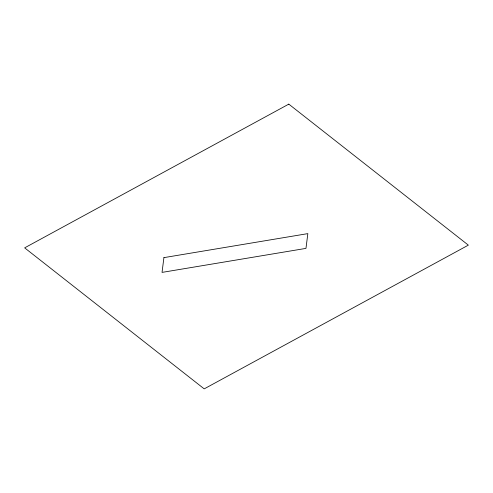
<?xml version="1.0" encoding="UTF-8"?>
<svg xmlns="http://www.w3.org/2000/svg" width="493" height="493" viewBox="0 0 493 493"><rect width="100%" height="100%" fill="white"/><g stroke="black" fill="none" stroke-linecap="round" stroke-linejoin="round"><path stroke-width="0.74" d="M163.916 257.629L162.037 272.395L305.968 248.386L307.842 233.62L163.916 257.629M288.793 104.134L24.65 247.862L204.207 388.866L468.35 245.144L288.793 104.134"/></g></svg>
